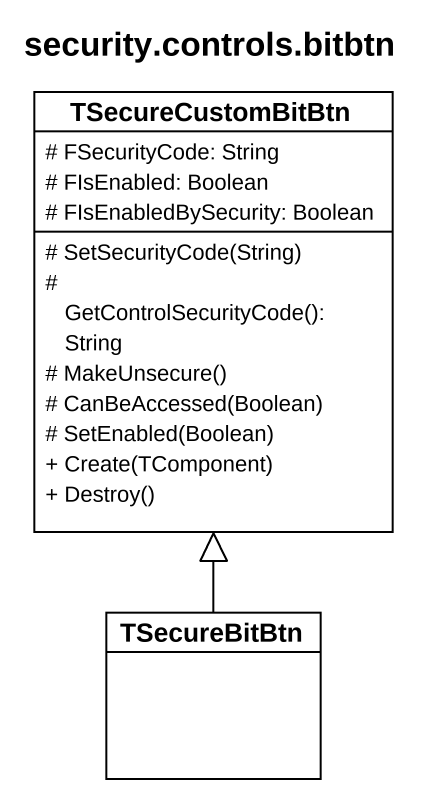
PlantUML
@startuml
title security.controls.bitbtn
hide circle
hide empty members
skinparam classAttributeIconSize 0
class TSecureCustomBitBtn {
  # FSecurityCode: String
  # FIsEnabled: Boolean
  # FIsEnabledBySecurity: Boolean
  # SetSecurityCode(String)
  # GetControlSecurityCode(): String
  # MakeUnsecure()
  # CanBeAccessed(Boolean)
  # SetEnabled(Boolean)
  + Create(TComponent)
  + Destroy()
}
class TSecureBitBtn
TSecureBitBtn -up-|> TSecureCustomBitBtn
@enduml
